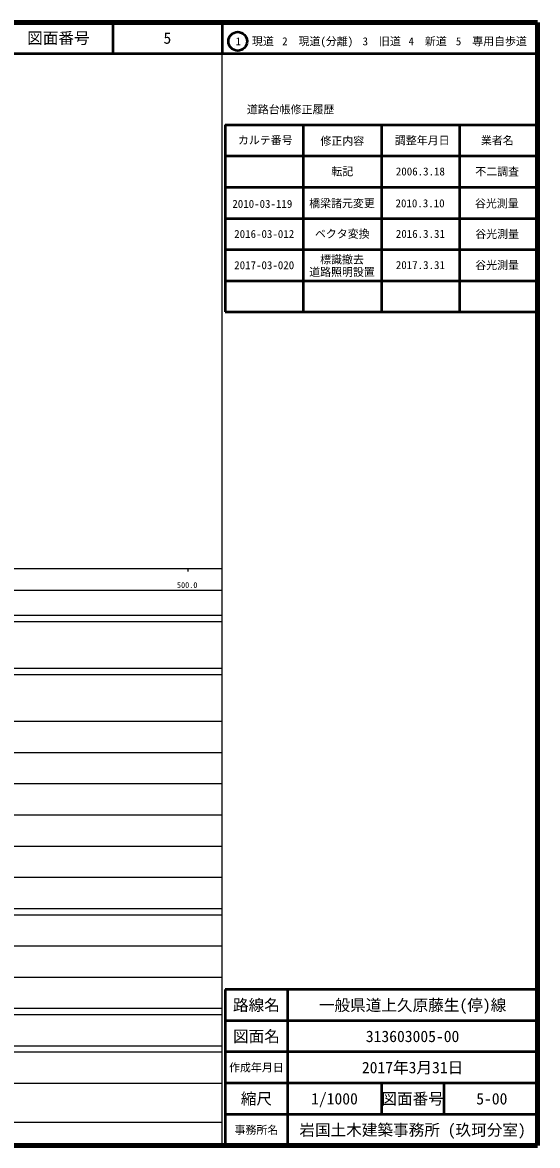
# Model space of a CAD drawing. Units: millimetres on the paper, enlarged 1000 times. Extents: x 40000 to 680000, y 20000 to 380000.
# Drawn here: x 515114 to 680000, y 20000 to 380000 of the extents above; entities that cross this region are included whole.
import ezdxf
from ezdxf.enums import TextEntityAlignment as Align

# ---------------------------------------------------------------- set-up
doc = ezdxf.new("R2010")
doc.units = ezdxf.units.MM
doc.header["$LTSCALE"] = 1000
for name, color, linetype, lineweight in [('M-TTL', 2, 'Continuous', 140), ('M-TTL-BAND', 7, 'Continuous', 25), ('M-TTL-FRAM', 2, 'Continuous', 50), ('M-TTL-LINE', 7, 'Continuous', 50)]:
    doc.layers.add(name, color=color, linetype=linetype, lineweight=lineweight)
doc.layers.add('M-TTL-TXT', color=7, linetype='Continuous')
doc.styles.add('ＭＳ ゴシック', font='')
doc.styles.get('ＭＳ ゴシック').set_extended_font_data('MS Gothic')

msp = doc.modelspace()

# ---------------------------------------------------------------- linework, layer by layer
at = {"layer": 'M-TTL'}
for p, q in [((680000, 380000), (40000, 380000)), ((680000, 20000), (680000, 380000)), ((40000, 20000), (680000, 20000))]:
    msp.add_line(p, q, dxfattribs=at)
at = {"layer": 'M-TTL-BAND'}
for p, q in [((579000, 20000), (579000, 370000)), ((40000, 205000), (579000, 205000)), ((568000, 205000), (568000, 204000)), ((68000, 198000), (579000, 198000)), ((40000, 190000), (579000, 190000)), ((40000, 188000), (579000, 188000)), ((40000, 173000), (579000, 173000)), ((40000, 171000), (579000, 171000)), ((40000, 156000), (579000, 156000)), ((46000, 146000), (579000, 146000)), ((52000, 136000), (579000, 136000)), ((46000, 126000), (579000, 126000)), ((52000, 116000), (579000, 116000)), ((46000, 106000), (579000, 106000)), ((40000, 96000), (579000, 96000)), ((40000, 94000), (579000, 94000)), ((49000, 84000), (579000, 84000)), ((40000, 74000), (579000, 74000)), ((40000, 64000), (579000, 64000)), ((40000, 62000), (579000, 62000)), ((40000, 52000), (579000, 52000)), ((40000, 50000), (579000, 50000)), ((40000, 40000), (579000, 40000)), ((68000, 27500), (579000, 27500))]:
    msp.add_line(p, q, dxfattribs=at)
at = {"layer": 'M-TTL-FRAM'}
for p, q in [((580000, 347197), (580000, 287197)), ((580000, 347197), (680000, 347197)), ((580000, 287197), (680000, 287197)), ((680000, 70000), (580000, 70000)), ((580000, 70000), (580000, 20000))]:
    msp.add_line(p, q, dxfattribs=at)
at = {"layer": 'M-TTL-LINE'}
for p, q in [((543997, 380000), (543997, 370000)), ((579000, 380000), (579000, 370000)), ((40000, 370000), (680000, 370000)), ((605000, 347197), (605000, 287197)), ((630000, 347197), (630000, 287197)), ((655000, 347197), (655000, 287197)), ((580000, 337197), (680000, 337197)), ((580000, 327197), (680000, 327197)), ((580000, 317197), (680000, 317197)), ((580000, 307197), (680000, 307197)), ((580000, 297197), (680000, 297197)), ((600000, 70000), (600000, 20000)), ((680000, 60000), (580000, 60000)), ((680000, 50000), (580000, 50000)), ((680000, 40000), (580000, 40000)), ((630000, 40000), (630000, 30000)), ((650000, 40000), (650000, 30000)), ((680000, 30000), (580000, 30000))]:
    msp.add_line(p, q, dxfattribs=at)
msp.add_circle((584031, 373958), 3000, dxfattribs=at)

# ---------------------------------------------------------------- texts
at = {"layer": 'M-TTL-BAND', "style": 'ＭＳ ゴシック'}
msp.add_text('500.0', height=1833, dxfattribs=at).set_placement((567844, 198195), align=Align.BOTTOM_CENTER)
at = {"layer": 'M-TTL-TXT', "style": 'ＭＳ ゴシック'}
for s, height, p in [('図面番号', 3666, (526622, 375000)), ('5', 3666, (561497, 375000)), ('1\u3000現道', 2566, (589448, 373958)), ('2\u3000現道(分離)', 2566, (609619, 373958)), ('3\u3000旧道', 2566, (630121, 373958)), ('4\u3000新道', 2566, (644824, 373958)), ('5\u3000専用自歩道', 2566, (665228, 373958)), ('道路台帳修正履歴', 2566, (600968, 352113)), ('カルテ番号', 2566, (592839, 342277)), ('修正内容', 2566, (617509, 342023)), ('調整年月日', 2566, (643089, 342197)), ('業者名', 2566, (667134, 342197)), ('転記', 2566, (617500, 332245)), ('2006.3.18', 2566, (642500, 332245)), ('不二調査', 2566, (667077, 332189)), ('2010-03-119', 2566, (591898, 321847)), ('橋梁諸元変更', 2566, (617405, 322035)), ('2010.3.10', 2566, (642405, 322035)), ('谷光測量', 2566, (666981, 321978)), ('2016-03-012', 2566, (592500, 312197)), ('ベクタ変換', 2566, (617500, 312245)), ('2016.3.31', 2566, (642500, 312245)), ('谷光測量', 2566, (667077, 312189)), ('2017-03-020', 2566, (592500, 302197)), ('標識撤去', 2566, (617405, 304005)), ('2017.3.31', 2566, (642500, 302245)), ('谷光測量', 2566, (667077, 302189)), ('道路照明設置', 2566, (617405, 300005)), ('路線名', 3666, (590000, 65000)), ('路線名', 3666, (590000, 65000)), ('一般県道上久原藤生(停)線', 3666, (640000, 65000)), ('図面名', 3666, (590000, 55000)), ('図面名', 3666, (590000, 55000)), ('313603005-00', 3666, (640000, 55000)), ('2017年3月31日', 3666, (640000, 45000)), ('作成年月日', 2566, (590000, 45000)), ('作成年月日', 2566, (590000, 45000)), ('縮尺', 3666, (590000, 35000)), ('縮尺', 3666, (590000, 35000)), ('1/1000', 3666, (615000, 35000)), ('図面番号', 3666, (640000, 35000)), ('図面番号', 3666, (640000, 35000)), (' 5-00', 3666, (664125, 35000)), ('事務所名', 2566, (590000, 25000)), ('事務所名', 2566, (590000, 25000)), ('岩国土木建築事務所 (玖珂分室)', 3666, (640000, 25000))]:
    msp.add_text(s, height=height, dxfattribs=at).set_placement(p, align=Align.MIDDLE_CENTER)

doc.saveas('drawing.dxf')
